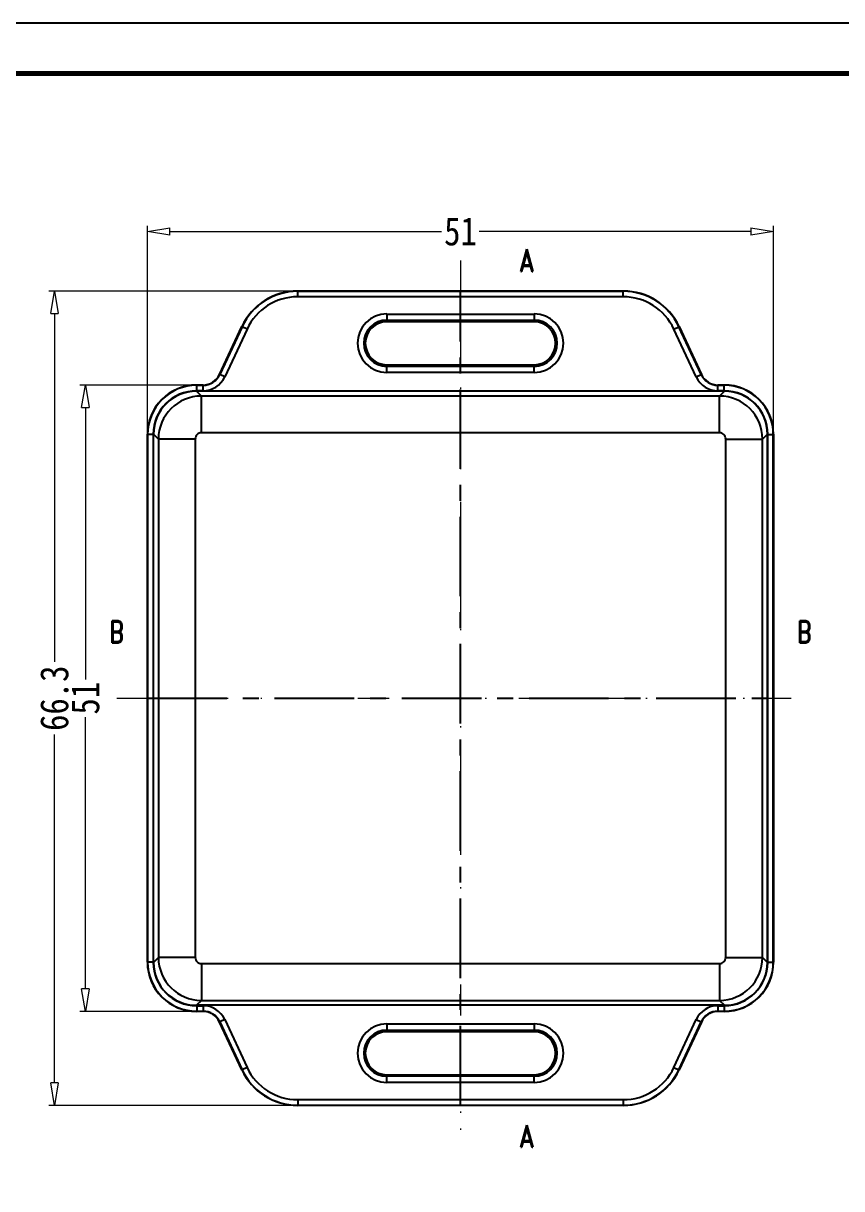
# Model space of a CAD drawing. Header units: millimetres. Extents: x 891 to 1788, y -1993 to 199.
# Drawn here: x 927 to 993.7, y 103.8 to 198.7 of the extents above; entities that cross this region are included whole.
import ezdxf
from ezdxf.enums import TextEntityAlignment as Align

# ---------------------------------------------------------------- set-up
doc = ezdxf.new("R2010")
doc.units = ezdxf.units.MM
doc.linetypes.add('CENTER', pattern=[50.8, 31.75, -6.35, 6.35, -6.35])
doc.linetypes.add('DIVIDE', pattern=[31.75, 12.7, -6.35, 0, -6.35, 0, -6.35])
doc.layers.add('dim', color=3, linetype='Continuous', lineweight=9)
doc.layers.add('hatch', color=56, linetype='Continuous', lineweight=9)
doc.layers.add('from', color=7, linetype='Continuous')
doc.styles.add('FFS', font='', dxfattribs={"width": 0.85})
doc.styles.add('LongTou', font='romand.shx', dxfattribs={"width": 0.8, "bigfont": 'whgdtxt.shx'})
doc.styles.get('FFS').set_extended_font_data('FangSong_GB2312')
doc.dimstyles.new('YanXiu', dxfattribs={"dimtxt": 2.5, "dimasz": 2.2, "dimexe": 1, "dimexo": 0.6, "dimgap": 0.66, "dimtad": 0, "dimzin": 9, "dimdsep": 46, "dimtxsty": 'FFS', "dimblk": 'CLOSEDBLANK', "dimcen": 0, "dimclrd": 256, "dimclre": 131, "dimclrt": 42, "dimazin": 0, "dimtfac": 1, "dimtofl": 0, "dimtmove": 0, "dimatfit": 3, "dimldrblk": 'CLOSEDBLANK', "dimfxl": 1, "dimlwd": 5, "dimlwe": 5, "dimarcsym": 0})

# ---------------------------------------------------------------- blocks, each defined once
blk = doc.blocks.new('_ClosedBlank')
at = {"color": 0, "linetype": 'ByBlock', "lineweight": -2}
for p, q in [((-1, 0.167), (0, 0)), ((-1, 0.167), (-1, -0.167)), ((0, 0), (-1, -0.167))]:
    blk.add_line(p, q, dxfattribs=at)
blk = doc.blocks.new('*D26')
at = {"layer": 'Defpoints', "color": 0}
for p in [(949.358, 176.89, 0), (929.559, 110.59), (949.358, 110.59, 0)]:
    blk.add_point(p, dxfattribs=at)
at = {"layer": 'dim', "color": 131, "lineweight": 5}
for p, q in [((948.898, 176.89), (929.099, 176.89)), ((948.898, 110.59), (929.099, 110.59))]:
    blk.add_line(p, q, dxfattribs=at)
at = {"layer": 'dim', "lineweight": 5}
for p, q in [((929.559, 175.05), (929.559, 146.693)), ((929.559, 112.43), (929.559, 140.786))]:
    blk.add_line(p, q, dxfattribs=at)
at = {"layer": 'dim', "lineweight": 5, "xscale": 1.84, "yscale": 1.84, "zscale": 1.84}
for p, rotation in [((929.559, 176.89), 90), ((929.559, 110.59), 270)]:
    blk.add_blockref('_ClosedBlank', p, dxfattribs=dict(at, rotation=rotation))
at = {"layer": 'dim', "color": 42, "insert": (929.559, 143.74), "char_height": 2.3, "attachment_point": 5, "rotation": 90, "style": 'FFS'}
blk.add_mtext('66.3', dxfattribs=at)
blk = doc.blocks.new('*D27')
at = {"layer": 'Defpoints', "color": 0}
for p in [(941.128, 169.24, 0), (932.079, 118.24), (941.128, 118.24, 0)]:
    blk.add_point(p, dxfattribs=at)
at = {"layer": 'dim', "color": 131, "lineweight": 5}
for p, q in [((940.668, 169.24), (931.619, 169.24)), ((940.668, 118.24), (931.619, 118.24))]:
    blk.add_line(p, q, dxfattribs=at)
at = {"layer": 'dim', "lineweight": 5}
for p, q in [((932.079, 167.4), (932.079, 145.272)), ((932.079, 120.08), (932.079, 142.207))]:
    blk.add_line(p, q, dxfattribs=at)
at = {"layer": 'dim', "lineweight": 5, "xscale": 1.84, "yscale": 1.84, "zscale": 1.84}
for p, rotation in [((932.079, 169.24), 90), ((932.079, 118.24), 270)]:
    blk.add_blockref('_ClosedBlank', p, dxfattribs=dict(at, rotation=rotation))
at = {"layer": 'dim', "color": 42, "insert": (932.079, 143.74), "char_height": 2.3, "attachment_point": 5, "rotation": 90, "style": 'FFS'}
blk.add_mtext('51', dxfattribs=at)
blk = doc.blocks.new('*D34')
at = {"layer": 'Defpoints', "color": 0}
for p in [(988.128, 181.74), (937.128, 165.24, 0), (988.128, 165.24, 0)]:
    blk.add_point(p, dxfattribs=at)
at = {"layer": 'dim', "color": 131, "lineweight": 5}
for p, q in [((937.128, 165.699), (937.128, 182.2)), ((988.128, 165.699), (988.128, 182.2))]:
    blk.add_line(p, q, dxfattribs=at)
at = {"layer": 'dim', "lineweight": 5}
for p, q in [((938.968, 181.74), (961.096, 181.74)), ((986.288, 181.74), (964.16, 181.74))]:
    blk.add_line(p, q, dxfattribs=at)
at = {"layer": 'dim', "lineweight": 5, "xscale": 1.84, "yscale": 1.84, "zscale": 1.84, "rotation": 180}
blk.add_blockref('_ClosedBlank', (937.128, 181.74), dxfattribs=at)
at = {"layer": 'dim', "lineweight": 5, "xscale": 1.84, "yscale": 1.84, "zscale": 1.84}
blk.add_blockref('_ClosedBlank', (988.128, 181.74), dxfattribs=at)
at = {"layer": 'dim', "color": 42, "insert": (962.628, 181.74), "char_height": 2.3, "attachment_point": 5, "style": 'FFS'}
blk.add_mtext('51', dxfattribs=at)

msp = doc.modelspace()

# ---------------------------------------------------------------- linework, layer by layer
at = {"color": 7, "linetype": 'Continuous'}
for p, q in [((949.358, 176.89), (975.898, 176.89)), ((949.358, 176.89), (949.37, 176.872)), ((949.369, 176.422), (949.369, 176.872)), ((975.886, 176.872), (949.37, 176.872)), ((975.886, 176.872), (975.898, 176.89)), ((975.887, 176.422), (975.887, 176.872)), ((975.887, 176.422), (949.369, 176.422)), ((956.628, 175.021), (968.628, 175.021)), ((956.628, 175.021), (956.628, 174.39)), ((968.628, 175.021), (968.628, 174.39)), ((943.009, 170.106), (944.826, 174.003)), ((944.838, 173.985), (943.021, 170.088)), ((945.246, 173.795), (943.429, 169.898)), ((944.826, 174.003), (944.838, 173.985)), ((945.246, 173.795), (944.838, 173.985)), ((956.628, 174.522), (968.628, 174.522)), ((968.628, 174.39), (956.628, 174.39)), ((980.01, 173.795), (980.418, 173.985)), ((981.827, 169.898), (980.01, 173.795)), ((980.418, 173.985), (980.429, 174.003)), ((982.235, 170.088), (980.418, 173.985)), ((980.429, 174.003), (982.247, 170.106)), ((956.628, 170.89), (968.628, 170.89)), ((956.628, 170.258), (956.628, 170.89)), ((968.628, 170.258), (968.628, 170.89)), ((943.021, 170.088), (943.009, 170.106)), ((943.429, 169.898), (943.021, 170.088)), ((968.628, 170.757), (956.628, 170.757)), ((968.628, 170.258), (956.628, 170.258)), ((981.827, 169.898), (982.235, 170.088)), ((982.235, 170.088), (982.247, 170.106)), ((941.128, 169.24), (941.65, 169.24)), ((941.146, 169.222), (941.128, 169.24)), ((941.661, 169.222), (941.146, 169.222)), ((941.146, 168.772), (941.146, 169.222)), ((941.661, 169.222), (941.65, 169.24)), ((941.661, 168.772), (941.661, 169.222)), ((983.595, 169.222), (983.606, 169.24)), ((984.11, 169.222), (983.595, 169.222)), ((983.595, 168.772), (983.595, 169.222)), ((983.606, 169.24), (984.128, 169.24)), ((984.128, 169.24), (984.11, 169.222)), ((984.11, 168.772), (984.11, 169.222)), ((984.131, 168.74), (941.125, 168.74)), ((941.524, 168.341), (941.125, 168.74)), ((941.661, 168.772), (941.146, 168.772)), ((941.523, 165.344), (941.523, 168.341)), ((983.732, 168.341), (941.524, 168.341)), ((984.11, 168.772), (983.595, 168.772)), ((983.732, 168.341), (984.131, 168.74)), ((983.733, 165.344), (983.733, 168.341)), ((937.128, 122.24), (937.128, 165.24)), ((937.146, 165.222), (937.128, 165.24)), ((937.146, 165.222), (937.146, 122.258)), ((937.596, 165.222), (937.146, 165.222)), ((937.596, 165.222), (937.596, 122.257)), ((937.628, 122.236), (937.628, 165.243)), ((938.027, 164.844), (937.628, 165.243)), ((983.733, 165.344), (941.523, 165.344)), ((987.229, 164.844), (987.628, 165.243)), ((987.628, 122.236), (987.628, 165.243)), ((987.66, 165.222), (988.11, 165.222)), ((987.66, 122.257), (987.66, 165.222)), ((988.128, 165.24), (988.11, 165.222)), ((988.11, 122.258), (988.11, 165.222)), ((988.128, 165.24), (988.128, 122.239)), ((938.027, 164.844), (938.027, 122.635)), ((941.024, 164.844), (938.027, 164.844)), ((941.024, 164.844), (941.024, 122.635)), ((984.232, 164.844), (987.229, 164.844)), ((984.232, 122.635), (984.232, 164.844)), ((987.229, 122.635), (987.229, 164.844)), ((938.027, 122.635), (937.628, 122.236)), ((941.024, 122.635), (938.027, 122.635)), ((984.232, 122.635), (987.229, 122.635)), ((987.229, 122.635), (987.628, 122.236)), ((937.128, 122.24), (937.146, 122.258)), ((937.596, 122.257), (937.146, 122.257)), ((941.523, 122.135), (941.523, 119.138)), ((941.523, 122.135), (983.733, 122.135)), ((983.733, 122.135), (983.733, 119.138)), ((987.66, 122.257), (988.11, 122.257)), ((988.11, 122.258), (988.128, 122.24)), ((941.523, 119.138), (941.125, 118.74)), ((984.131, 118.74), (941.125, 118.74)), ((941.146, 118.708), (941.146, 118.258)), ((941.146, 118.708), (941.661, 118.708)), ((941.523, 119.138), (983.732, 119.138)), ((941.661, 118.708), (941.661, 118.258)), ((983.595, 118.708), (983.595, 118.258)), ((983.595, 118.708), (984.11, 118.708)), ((983.732, 119.138), (984.131, 118.74)), ((984.11, 118.708), (984.11, 118.258)), ((941.128, 118.24), (941.146, 118.258)), ((941.65, 118.24), (941.128, 118.24)), ((941.146, 118.258), (941.661, 118.258)), ((941.661, 118.258), (941.65, 118.24)), ((983.595, 118.258), (983.606, 118.24)), ((983.595, 118.258), (984.11, 118.258)), ((984.128, 118.24), (983.606, 118.24)), ((984.11, 118.258), (984.128, 118.24)), ((943.021, 117.391), (943.009, 117.374)), ((944.827, 113.476), (943.009, 117.374)), ((943.429, 117.582), (943.021, 117.391)), ((943.021, 117.391), (944.838, 113.495)), ((943.429, 117.582), (945.246, 113.685)), ((956.628, 117.221), (956.628, 116.59)), ((956.628, 117.221), (968.628, 117.221)), ((956.628, 116.722), (968.628, 116.722)), ((968.628, 117.221), (968.628, 116.59)), ((980.01, 113.685), (981.827, 117.582)), ((980.418, 113.495), (982.235, 117.391)), ((982.247, 117.374), (980.429, 113.476)), ((981.827, 117.582), (982.235, 117.391)), ((982.235, 117.391), (982.247, 117.373)), ((968.628, 116.59), (956.628, 116.59)), ((944.838, 113.495), (944.826, 113.477)), ((945.246, 113.685), (944.838, 113.494)), ((956.628, 112.458), (956.628, 113.09)), ((956.628, 113.09), (968.628, 113.09)), ((968.628, 112.957), (956.628, 112.957)), ((968.628, 112.458), (968.628, 113.09)), ((980.01, 113.685), (980.418, 113.494)), ((980.429, 113.477), (980.418, 113.495)), ((968.628, 112.458), (956.628, 112.458)), ((949.369, 111.058), (949.369, 110.608)), ((949.369, 111.058), (975.887, 111.058)), ((975.887, 111.058), (975.887, 110.608)), ((949.37, 110.608), (949.358, 110.59)), ((975.898, 110.59), (949.358, 110.59)), ((949.37, 110.608), (975.886, 110.608)), ((975.898, 110.59), (975.886, 110.608))]:
    msp.add_line(p, q, dxfattribs=at)
at = {"color": 1, "linetype": 'CENTER', "ltscale": 0.204}
for p, q in [((962.628, 110.59, 0), (962.628, 176.89, 0)), ((937.128, 143.74, 0), (988.128, 143.74, 0))]:
    msp.add_line(p, q, dxfattribs=at)
at = {"color": 7, "linetype": 'Continuous'}
for centre, radius, start, end in [((949.358, 171.89), 5, 89.99655, 155.00372), ((949.369, 171.872), 5, 89.99652, 155.00375), ((975.887, 171.872), 5, 24.99625, 90.00348), ((975.898, 171.89), 5, 24.99628, 90.00344), ((949.369, 171.872), 4.55, 89.99975, 155.00025), ((975.887, 171.872), 4.55, 24.99975, 90.00025), ((956.628, 172.64), 2.382, 90, 270), ((968.628, 172.64), 2.382, 270, 90), ((956.628, 172.64), 1.882, 90, 270), ((956.628, 172.64), 1.75, 90, 270), ((968.628, 172.64), 1.882, 270, 90), ((968.628, 172.64), 1.75, 270, 90), ((941.65, 170.74), 1.5, 269.9961, 335.00921), ((941.661, 170.722), 1.5, 269.99622, 335.0091), ((941.661, 170.722), 1.95, 270.00106, 334.99877), ((983.595, 170.722), 1.95, 205.00106, 269.99877), ((983.595, 170.722), 1.5, 204.99581, 270.00878), ((983.606, 170.74), 1.5, 204.9957, 270.00889), ((941.128, 165.24), 4, 89.99987, 180.00423), ((941.146, 165.222), 4, 89.99979, 180.00432), ((984.11, 165.222), 4, 359.99568, 90.00021), ((984.128, 165.24), 4, 359.99577, 90.00013), ((941.146, 165.222), 3.55, 90.38645, 179.61352), ((941.53, 164.838), 3.503, 90.10524, 179.89451), ((941.146, 165.232), 3.539, 90.00853, 90.39718), ((983.726, 164.838), 3.503, 0.10524, 89.89451), ((984.11, 165.232), 3.539, 89.60282, 89.99147), ((984.11, 165.222), 3.55, 0.38648, 89.61355), ((941.135, 165.221), 3.539, 179.60279, 179.99148), ((941.523, 164.845), 0.499, 89.9783, 180.0217), ((983.733, 164.845), 0.499, 359.97829, 90.02171), ((984.121, 165.221), 3.539, 0.00852, 0.39721), ((941.53, 122.642), 3.503, 180.10524, 269.89451), ((941.523, 122.635), 0.499, 179.9783, 270.0217), ((983.726, 122.642), 3.503, 270.10524, 359.89451), ((983.733, 122.635), 0.499, 269.97829, 0.02171), ((941.128, 122.239), 4, 179.99577, 270.00013), ((941.146, 122.257), 4, 179.99568, 270.00021), ((941.135, 122.258), 3.539, 180.00852, 180.39721), ((941.146, 122.257), 3.55, 180.38648, 269.61355), ((984.11, 122.257), 4, 269.99979, 0.00432), ((984.128, 122.239), 4, 269.99987, 0.00423), ((984.11, 122.257), 3.55, 270.38645, 359.61352), ((984.121, 122.258), 3.539, 359.60279, 359.99148), ((941.146, 122.247), 3.539, 269.60282, 269.99147), ((941.661, 116.758), 1.95, 25.00106, 89.99877), ((983.595, 116.758), 1.95, 90.00106, 154.99877), ((984.11, 122.247), 3.539, 270.00853, 270.39718), ((941.65, 116.74), 1.5, 24.9957, 90.00889), ((941.661, 116.758), 1.5, 24.99581, 90.00878), ((983.595, 116.758), 1.5, 89.99622, 155.0091), ((983.606, 116.74), 1.5, 89.9961, 155.00921), ((956.628, 114.84), 2.382, 90, 270), ((956.628, 114.84), 1.882, 90, 270), ((968.628, 114.84), 2.382, 270, 90), ((968.628, 114.84), 1.882, 270, 90), ((956.628, 114.84), 1.75, 90, 270), ((968.628, 114.84), 1.75, 270, 90), ((949.358, 115.589), 5, 204.99628, 270.00344), ((949.369, 115.607), 5, 204.99625, 270.00348), ((949.369, 115.607), 4.55, 204.99975, 270.00025), ((975.887, 115.607), 5, 269.99652, 335.00375), ((975.887, 115.607), 4.55, 269.99975, 335.00025), ((975.898, 115.589), 5, 269.99655, 335.00372)]:
    msp.add_arc(centre, radius, start, end, dxfattribs=at)
for centre, major_axis, start_param, end_param in [((941.131, 165.236), (-2.48, 2.48), -0.784447, 0.784447), ((984.125, 165.236), (2.48, 2.48), -0.784447, 0.784447), ((941.131, 122.243), (2.48, 2.48), 2.357146, 3.926039), ((984.125, 122.243), (-2.48, 2.48), -3.926039, -2.357146)]:
    msp.add_ellipse(centre, major_axis=major_axis, ratio=0.998099, start_param=start_param, end_param=end_param, dxfattribs=at)
at = {"layer": 'from', "elevation": 0}
msp.add_lwpolyline([(890.85, 33.965), (1127.893, 33.965), (1127.893, 198.688), (890.85, 198.688)], close=True, dxfattribs=at)
at = {"layer": 'from', "const_width": 0.409, "elevation": 0}
msp.add_lwpolyline([(894.936, 38.05), (894.936, 194.603), (1123.807, 194.603), (1123.807, 38.05), (894.936, 38.05)], dxfattribs=at)
at = {"layer": 'hatch', "color": 2, "linetype": 'DIVIDE', "ltscale": 0.2}
for p, q in [((962.628, 179.39, 0), (962.628, 108.09, 0)), ((934.628, 143.74, 0), (990.628, 143.74, 0))]:
    msp.add_line(p, q, dxfattribs=at)
at = {"layer": 'hatch', "color": 2, "elevation": 0}
for points in [[(962.628, 179.39, 0, 0, 0), (964.428, 179.39, 0.54, 0, 0), (966.228, 179.39, 0, 0, 0)], [(934.628, 143.74, 0, 0, 0), (934.628, 145.54, 0.54, 0, 0), (934.628, 147.34, 0, 0, 0)], [(990.628, 143.74, 0, 0, 0), (990.628, 145.54, 0.54, 0, 0), (990.628, 147.34, 0, 0, 0)], [(962.628, 108.09, 0, 0, 0), (964.428, 108.09, 0.54, 0, 0), (966.228, 108.09, 0, 0, 0)]]:
    msp.add_lwpolyline(points, format="xyseb", dxfattribs=at)

# ---------------------------------------------------------------- texts
at = {"layer": 'hatch', "color": 6, "style": 'LongTou', "width": 0.8}
for s, p in [('A', (968.028, 179.39, 0)), ('B', (934.628, 149.14, 0)), ('B', (990.628, 149.14, 0)), ('A', (968.028, 108.09, 0))]:
    msp.add_text(s, height=1.8, dxfattribs=at).set_placement(p, align=Align.MIDDLE)

# ---------------------------------------------------------------- dimensions: what is measured, and where the dimension line sits
at = {"layer": 'dim'}
dim = msp.add_linear_dim(base=(988.128, 181.74, 0), p1=(937.128, 165.24, 0), p2=(988.128, 165.24, 0), dimstyle='YanXiu', override={"dimtxt": 2.3, "dimasz": 1.84, "dimexe": 0.45977, "dimexo": 0.45977, "dimgap": 0.45977, "dimzin": 8}, dxfattribs=at)
dim.commit()
dim.dimension.update_dxf_attribs({"geometry": '*D34', "text_midpoint": (962.628, 181.74, 0)})
for base, p1, p2, picture, middle in [((929.559, 110.59, 0), (949.358, 176.89, 0), (949.358, 110.59, 0), '*D26', (929.559, 143.74, 0)), ((932.079, 118.24, 0), (941.128, 169.24, 0), (941.128, 118.24, 0), '*D27', (932.079, 143.74, 0))]:
    dim = msp.add_linear_dim(base=base, p1=p1, p2=p2, angle=90, dimstyle='YanXiu', override={"dimtxt": 2.3, "dimasz": 1.84, "dimexe": 0.45977, "dimexo": 0.45977, "dimgap": 0.45977, "dimzin": 8}, dxfattribs=at)
    dim.commit()
    dim.dimension.update_dxf_attribs({"geometry": picture, "text_midpoint": middle})

doc.saveas('drawing.dxf')
